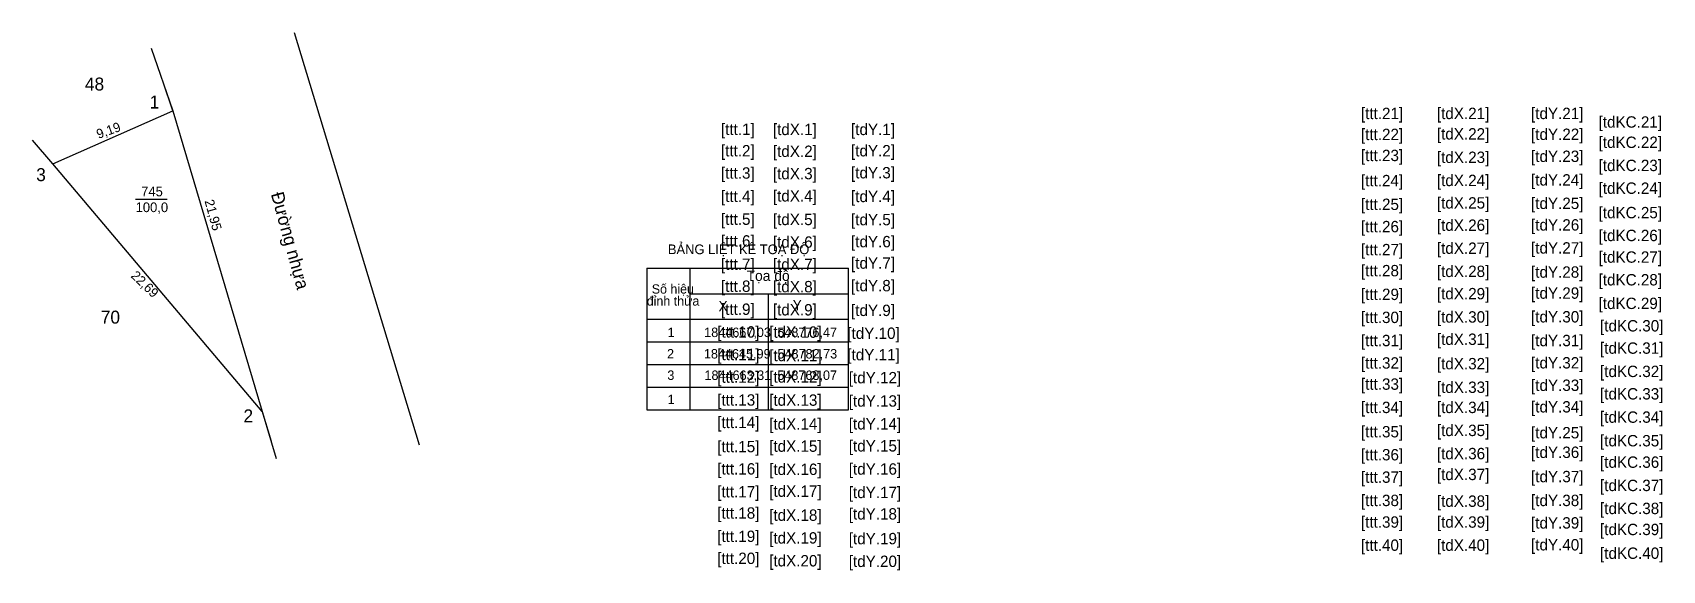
# Model space of a CAD drawing. Extents: x 548767 to 548881, y 1844635 to 1844672.
import ezdxf

# ---------------------------------------------------------------- set-up
doc = ezdxf.new("R2010")
doc.units = 0
doc.layers.add('Level 5', color=7, linetype='Continuous')
doc.layers.add('Level 52', color=7, linetype='Continuous')

msp = doc.modelspace()

# ---------------------------------------------------------------- linework, layer by layer
at = {"layer": 'Level 5'}
for p, q in [((548776.47, 1844667.03), (548775.77, 1844669.09)), ((548768.07, 1844663.31), (548766.66, 1844664.97)), ((548773.87, 1844660.83), (548776.09, 1844660.83)), ((548809.66, 1844656), (548809.66, 1844646.09)), ((548809.66, 1844656), (548823.78, 1844656)), ((548812.66, 1844656), (548812.66, 1844646.09)), ((548823.78, 1844646.09), (548823.78, 1844656)), ((548812.66, 1844654.22), (548823.78, 1844654.22)), ((548818.16, 1844654.22), (548818.16, 1844646.09)), ((548809.66, 1844652.44), (548823.78, 1844652.44)), ((548809.66, 1844650.86), (548823.78, 1844650.86)), ((548809.66, 1844649.27), (548823.78, 1844649.27)), ((548809.66, 1844647.68), (548823.78, 1844647.68)), ((548782.73, 1844645.99), (548783.35, 1844643.9)), ((548809.66, 1844646.09), (548823.78, 1844646.09))]:
    msp.add_line(p, q, dxfattribs=at)
for points in [[(548784.97, 1844672.49), (548793.73, 1844643.66)], [(548774.97, 1844671.41), (548776.47, 1844667.03), (548782.73, 1844645.99), (548783.71, 1844642.7)]]:
    msp.add_lwpolyline(points, dxfattribs=at)
msp.add_lwpolyline([(548768.07, 1844663.31), (548776.47, 1844667.03), (548782.73, 1844645.99)], close=True, dxfattribs=at)

# ---------------------------------------------------------------- texts
for s, height, p in [('48', 0.907, (548770.32, 1844668.44)), ('1', 0.907, (548774.85, 1844667.18)), ('3', 0.907, (548766.91, 1844662.1)), ('745', 0.68, (548774.26, 1844661.04)), ('100,0', 0.68, (548773.87, 1844659.93)), ('BẢNG LIỆT KÊ TOẠ ĐỘ', 0.6763, (548811.13, 1844656.99)), ('Tọa độ', 0.724, (548816.64, 1844655.12)), ('đỉnh thửa', 0.651, (548809.65, 1844653.39)), ('Số hiệu', 0.651, (548810, 1844654.23)), ('70', 0.907, (548771.43, 1844652.13)), ('X', 0.724, (548814.67, 1844652.99)), ('Y', 0.724, (548819.86, 1844653.07)), ('1', 0.661, (548811.11, 1844651.19)), ('1844667,03', 0.661, (548813.67, 1844651.19)), ('548776,47', 0.661, (548818.79, 1844651.19)), ('2', 0.661, (548811.07, 1844649.69)), ('1844645,99', 0.661, (548813.65, 1844649.69)), ('548782,73', 0.661, (548818.8, 1844649.69)), ('3', 0.661, (548811.09, 1844648.19)), ('1844663,31', 0.661, (548813.69, 1844648.19)), ('548768,07', 0.661, (548818.79, 1844648.19)), ('1', 0.661, (548811.11, 1844646.5)), ('2', 0.907, (548781.42, 1844645.22))]:
    msp.add_text(s, height=height, dxfattribs=at).set_placement(p)
for s, height, rotation, p in [('9,19', 0.661, 19.7035, (548771.27, 1844665.05)), ('21,95', 0.661, 285.3672, (548778.69, 1844660.71)), ('Đường nhựa', 0.907, 285.3266, (548783.33, 1844661.2)), ('22,69', 0.661, 316.2762, (548773.49, 1844655.42))]:
    msp.add_text(s, height=height, rotation=rotation, dxfattribs=at).set_placement(p)
at = {"layer": 'Level 52'}
for s, p in [('[ttt.21]', (548859.64, 1844666.44)), ('[tdX.21]', (548864.96, 1844666.44)), ('[tdY.21]', (548871.55, 1844666.44)), ('[tdKC.21]', (548876.28, 1844665.84)), ('[ttt.1]', (548814.84, 1844665.33)), ('[tdX.1]', (548818.48, 1844665.32)), ('[tdY.1]', (548823.95, 1844665.32)), ('[ttt.22]', (548859.64, 1844664.97)), ('[tdX.22]', (548864.96, 1844665.01)), ('[tdY.22]', (548871.55, 1844664.98)), ('[tdKC.22]', (548876.28, 1844664.42)), ('[ttt.2]', (548814.84, 1844663.83)), ('[tdX.2]', (548818.48, 1844663.79)), ('[tdY.2]', (548823.95, 1844663.83)), ('[ttt.23]', (548859.64, 1844663.5)), ('[tdX.23]', (548864.96, 1844663.37)), ('[tdY.23]', (548871.55, 1844663.44)), ('[ttt.3]', (548814.84, 1844662.27)), ('[tdX.3]', (548818.48, 1844662.23)), ('[tdY.3]', (548823.95, 1844662.29)), ('[tdKC.23]', (548876.28, 1844662.8)), ('[ttt.24]', (548859.64, 1844661.74)), ('[tdX.24]', (548864.96, 1844661.75)), ('[tdY.24]', (548871.55, 1844661.79)), ('[tdKC.24]', (548876.28, 1844661.21)), ('[ttt.4]', (548814.84, 1844660.64)), ('[tdX.4]', (548818.48, 1844660.67)), ('[tdY.4]', (548823.95, 1844660.63)), ('[ttt.25]', (548859.64, 1844660.08)), ('[tdX.25]', (548864.96, 1844660.18)), ('[tdY.25]', (548871.55, 1844660.15)), ('[ttt.5]', (548814.84, 1844659.04)), ('[tdX.5]', (548818.48, 1844659.02)), ('[tdY.5]', (548823.95, 1844659.01)), ('[tdKC.25]', (548876.28, 1844659.5)), ('[ttt.26]', (548859.64, 1844658.52)), ('[tdX.26]', (548864.96, 1844658.62)), ('[tdY.26]', (548871.55, 1844658.64)), ('[tdKC.26]', (548876.28, 1844657.9)), ('[ttt.6]', (548814.84, 1844657.52)), ('[tdX.6]', (548818.48, 1844657.44)), ('[tdY.6]', (548823.95, 1844657.47)), ('[ttt.27]', (548859.64, 1844656.91)), ('[tdX.27]', (548864.96, 1844657.01)), ('[tdY.27]', (548871.55, 1844657.03)), ('[ttt.7]', (548814.84, 1844655.89)), ('[tdX.7]', (548818.48, 1844655.88)), ('[tdY.7]', (548823.95, 1844655.97)), ('[ttt.28]', (548859.64, 1844655.44)), ('[tdX.28]', (548864.96, 1844655.39)), ('[tdY.28]', (548871.55, 1844655.34)), ('[tdKC.27]', (548876.28, 1844656.39)), ('[ttt.8]', (548814.84, 1844654.35)), ('[tdX.8]', (548818.48, 1844654.32)), ('[tdY.8]', (548823.95, 1844654.39)), ('[tdKC.28]', (548876.28, 1844654.8)), ('[ttt.29]', (548859.64, 1844653.78)), ('[tdX.29]', (548864.96, 1844653.83)), ('[tdY.29]', (548871.55, 1844653.87)), ('[tdKC.29]', (548876.28, 1844653.15)), ('[ttt.9]', (548814.84, 1844652.74)), ('[tdX.9]', (548818.48, 1844652.7)), ('[tdY.9]', (548823.95, 1844652.66)), ('[ttt.30]', (548859.64, 1844652.17)), ('[tdX.30]', (548864.96, 1844652.2)), ('[tdY.30]', (548871.55, 1844652.21)), ('[ttt.10]', (548814.58, 1844651.15)), ('[tdX.10]', (548818.22, 1844651.14)), ('[tdY.10]', (548823.69, 1844651.06)), ('[tdKC.30]', (548876.38, 1844651.58)), ('[ttt.31]', (548859.64, 1844650.55)), ('[tdX.31]', (548864.96, 1844650.64)), ('[tdY.31]', (548871.55, 1844650.55)), ('[tdKC.31]', (548876.38, 1844650.02)), ('[ttt.11]', (548814.58, 1844649.57)), ('[tdX.11]', (548818.22, 1844649.5)), ('[tdY.11]', (548823.69, 1844649.56)), ('[ttt.32]', (548859.64, 1844648.98)), ('[tdX.32]', (548864.96, 1844648.93)), ('[tdY.32]', (548871.55, 1844648.99)), ('[ttt.12]', (548814.58, 1844647.99)), ('[tdX.12]', (548818.22, 1844648)), ('[tdY.12]', (548823.79, 1844647.95)), ('[ttt.33]', (548859.64, 1844647.5)), ('[tdY.33]', (548871.55, 1844647.42)), ('[tdKC.32]', (548876.38, 1844648.39)), ('[ttt.13]', (548814.58, 1844646.39)), ('[tdX.13]', (548818.22, 1844646.38)), ('[tdY.13]', (548823.79, 1844646.32)), ('[tdX.33]', (548864.96, 1844647.28)), ('[tdKC.33]', (548876.38, 1844646.82)), ('[ttt.34]', (548859.64, 1844645.87)), ('[tdX.34]', (548864.96, 1844645.87)), ('[tdY.34]', (548871.55, 1844645.91)), ('[tdKC.34]', (548876.38, 1844645.19)), ('[ttt.14]', (548814.58, 1844644.82)), ('[tdX.14]', (548818.22, 1844644.71)), ('[tdY.14]', (548823.79, 1844644.72)), ('[ttt.35]', (548859.64, 1844644.17)), ('[tdX.35]', (548864.96, 1844644.26)), ('[tdY.25]', (548871.55, 1844644.1)), ('[ttt.15]', (548814.58, 1844643.13)), ('[tdX.15]', (548818.22, 1844643.16)), ('[tdY.15]', (548823.79, 1844643.18)), ('[tdKC.35]', (548876.38, 1844643.54)), ('[ttt.36]', (548859.64, 1844642.56)), ('[tdX.36]', (548864.96, 1844642.64)), ('[tdY.36]', (548871.55, 1844642.73)), ('[tdKC.36]', (548876.38, 1844642.04)), ('[ttt.16]', (548814.58, 1844641.57)), ('[tdX.16]', (548818.22, 1844641.54)), ('[tdY.16]', (548823.79, 1844641.56)), ('[ttt.37]', (548859.64, 1844640.99)), ('[tdX.37]', (548864.96, 1844641.18)), ('[tdY.37]', (548871.55, 1844641.03)), ('[ttt.17]', (548814.58, 1844639.97)), ('[tdX.17]', (548818.22, 1844640.01)), ('[tdY.17]', (548823.79, 1844639.92)), ('[ttt.38]', (548859.64, 1844639.36)), ('[tdX.38]', (548864.96, 1844639.31)), ('[tdY.38]', (548871.55, 1844639.36)), ('[tdKC.37]', (548876.38, 1844640.41)), ('[ttt.18]', (548814.58, 1844638.48)), ('[tdX.18]', (548818.22, 1844638.33)), ('[tdY.18]', (548823.79, 1844638.42)), ('[tdKC.38]', (548876.38, 1844638.8)), ('[ttt.39]', (548859.64, 1844637.85)), ('[tdX.39]', (548864.96, 1844637.85)), ('[tdY.39]', (548871.55, 1844637.79)), ('[tdKC.39]', (548876.38, 1844637.33)), ('[ttt.19]', (548814.58, 1844636.85)), ('[tdX.19]', (548818.22, 1844636.74)), ('[tdY.19]', (548823.79, 1844636.69)), ('[ttt.40]', (548859.64, 1844636.23)), ('[tdX.40]', (548864.96, 1844636.23)), ('[tdY.40]', (548871.55, 1844636.26)), ('[ttt.20]', (548814.58, 1844635.31)), ('[tdX.20]', (548818.22, 1844635.14)), ('[tdY.20]', (548823.79, 1844635.1)), ('[tdKC.40]', (548876.38, 1844635.67))]:
    msp.add_text(s, height=0.796, dxfattribs=at).set_placement(p)

doc.saveas('drawing.dxf')
